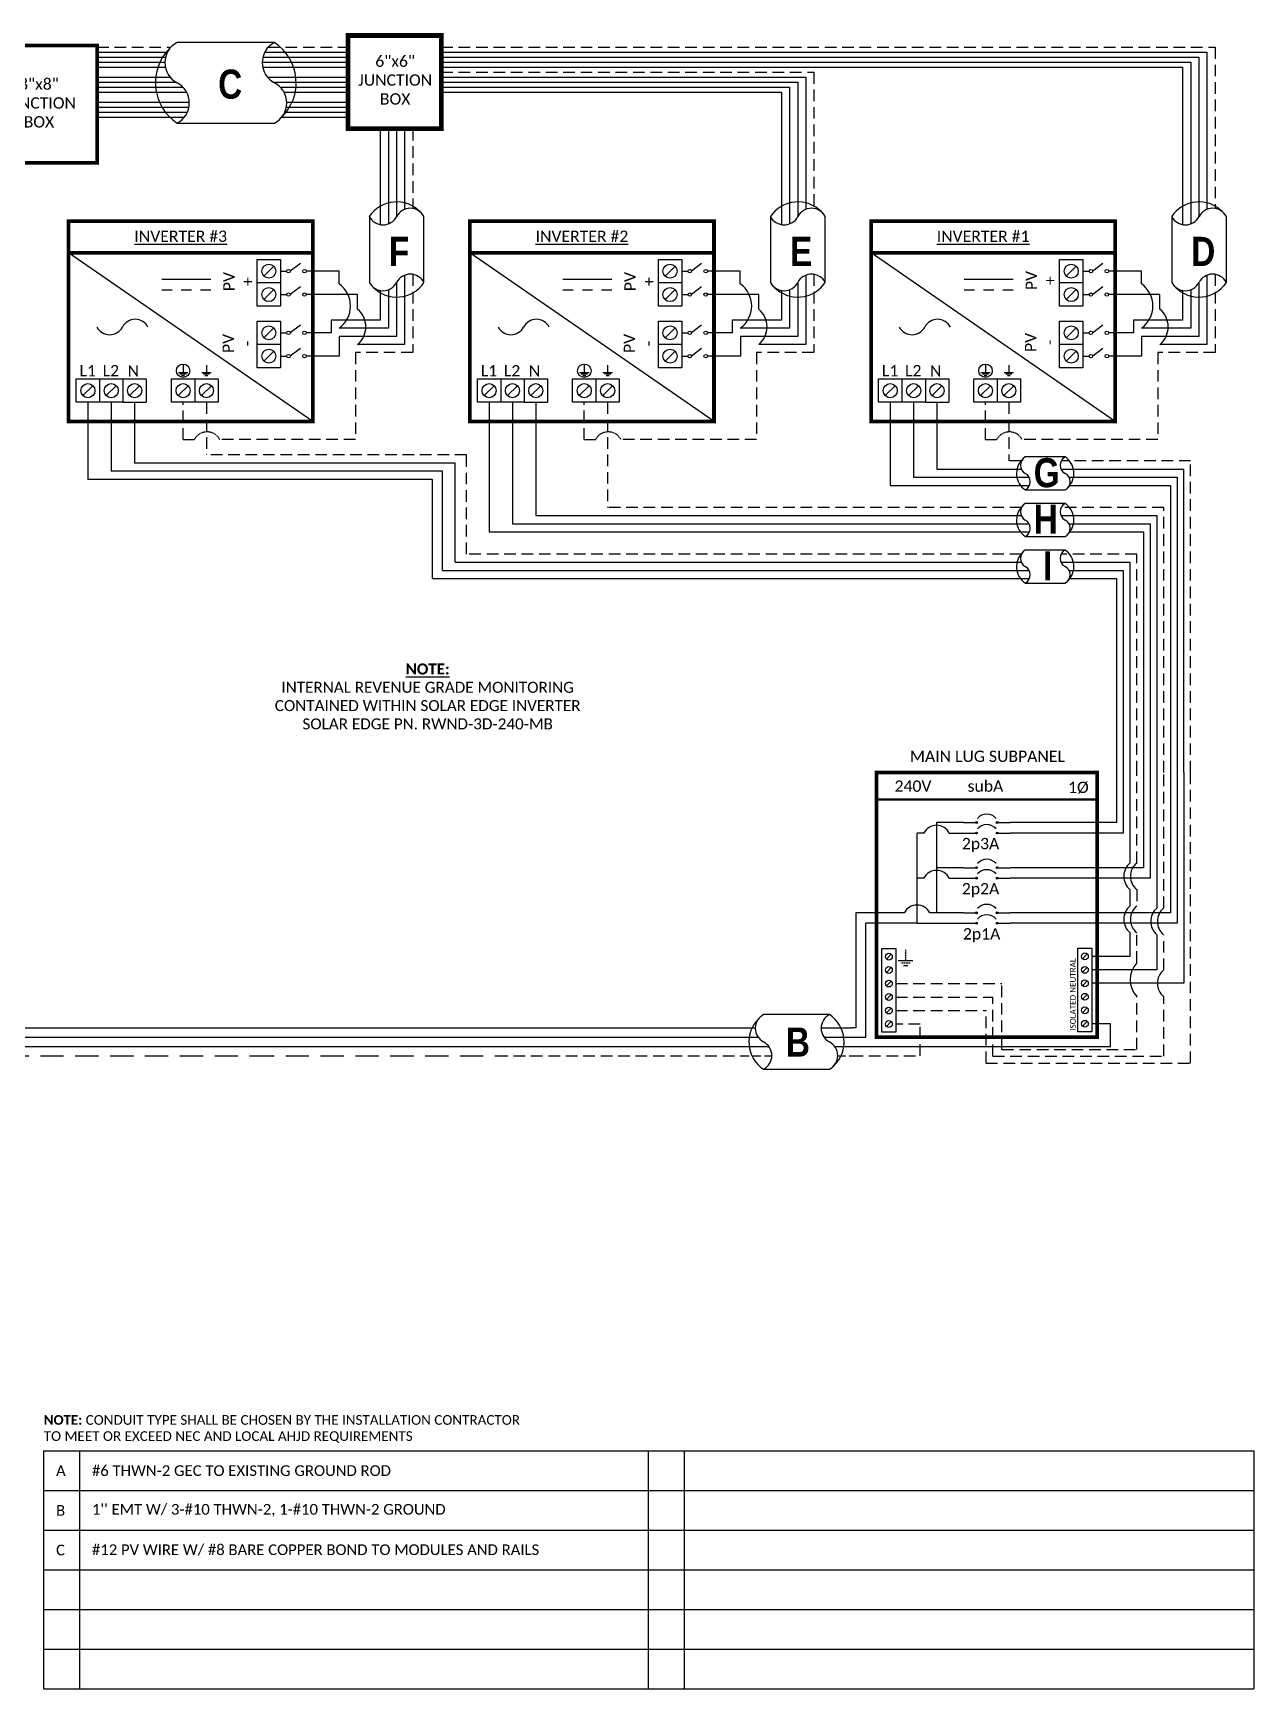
# Model space of a CAD drawing. Header units: feet. Extents: x 8170 to 8800, y 15288 to 15847.
# Drawn here: x 8406 to 8800, y 15288 to 15822 of the extents above; entities that cross this region are included whole.
import ezdxf

# ---------------------------------------------------------------- set-up
doc = ezdxf.new("R2010")
doc.units = ezdxf.units.FT
doc.header["$MEASUREMENT"] = 0
doc.linetypes.add('DASHED', pattern=[0.75, 0.5, -0.25])
doc.linetypes.add('HIDDEN', pattern=[0.375, 0.25, -0.125])
for name, color, linetype in [('ONE LINE BLOCKS', 7, 'Continuous'), ('TABLES', 7, 'Continuous'), ('TEXT', 7, 'Continuous'), ('Z - TITLEBLOCK TXT', 7, 'Continuous')]:
    doc.layers.add(name, color=color, linetype=linetype)
doc.styles.add('ONE LINE TXT', font='techb___.ttf')
doc.styles.get("Standard").update_dxf_attribs({"font": 'calibri.ttf'})

# ---------------------------------------------------------------- blocks, each defined once
blk = doc.blocks.new('3inverterSub')
at = {"layer": 'ONE LINE BLOCKS', "linetype": 'Continuous'}
h = blk.add_hatch(color=1, dxfattribs=at)
h.dxf.hatch_style = 1
edge = h.paths.add_edge_path()
edge.add_arc((40.28, 75.29), 0.291, 0, 360)
h = blk.add_hatch(color=1, dxfattribs=at)
h.dxf.hatch_style = 1
edge = h.paths.add_edge_path()
edge.add_arc((46.96, 75.29), 0.291, 0, 360)
h = blk.add_hatch(color=1, dxfattribs=at)
h.dxf.hatch_style = 1
edge = h.paths.add_edge_path()
edge.add_arc((40.28, 71.91), 0.291, 0, 360)
h = blk.add_hatch(color=1, dxfattribs=at)
h.dxf.hatch_style = 1
edge = h.paths.add_edge_path()
edge.add_arc((46.96, 71.91), 0.291, 0, 360)
h = blk.add_hatch(color=1, dxfattribs=at)
h.dxf.hatch_style = 1
edge = h.paths.add_edge_path()
edge.add_arc((40.28, 60.73), 0.291, 0, 360)
h = blk.add_hatch(color=1, dxfattribs=at)
h.dxf.hatch_style = 1
edge = h.paths.add_edge_path()
edge.add_arc((46.96, 60.73), 0.291, 0, 360)
h = blk.add_hatch(color=1, dxfattribs=at)
h.dxf.hatch_style = 1
edge = h.paths.add_edge_path()
edge.add_arc((40.28, 57.35), 0.291, 0, 360)
h = blk.add_hatch(color=1, dxfattribs=at)
h.dxf.hatch_style = 1
edge = h.paths.add_edge_path()
edge.add_arc((46.96, 57.35), 0.291, 0, 360)
h = blk.add_hatch(color=1, dxfattribs=at)
h.dxf.hatch_style = 1
edge = h.paths.add_edge_path()
edge.add_arc((40.28, 46.17), 0.291, 0, 360)
h = blk.add_hatch(color=1, dxfattribs=at)
h.dxf.hatch_style = 1
edge = h.paths.add_edge_path()
edge.add_arc((40.28, 42.79), 0.291, 0, 360)
h = blk.add_hatch(color=1, dxfattribs=at)
h.dxf.hatch_style = 1
edge = h.paths.add_edge_path()
edge.add_arc((46.96, 46.17), 0.291, 0, 360)
h = blk.add_hatch(color=1, dxfattribs=at)
h.dxf.hatch_style = 1
edge = h.paths.add_edge_path()
edge.add_arc((46.96, 42.79), 0.291, 0, 360)
at = {"color": 7, "linetype": 'Continuous'}
for p, q in [((85.47, 91.47), (85.47, 75.29)), ((94.17, 91.47), (94.17, 60.73)), ((102.87, 91.47), (102.87, 46.17)), ((36.09, 75.29), (27.43, 75.29)), ((27.43, 75.29), (27.43, 60.73)), ((85.47, 75.29), (51.15, 75.29)), ((36.09, 60.73), (27.43, 60.73)), ((27.43, 60.73), (27.43, 46.17)), ((94.17, 60.73), (51.15, 60.73)), ((17.02, 46.17), (1.34, 46.17)), ((1.34, 46.17), (1.34, 9)), ((36.09, 46.17), (25.26, 46.17)), ((102.87, 46.17), (51.15, 46.17)), ((1.34, 9), (0, 9))]:
    blk.add_line(p, q, dxfattribs=at)
at = {"color": 10, "linetype": 'Continuous'}
for p, q in [((87.65, 91.47), (87.65, 71.91)), ((96.35, 91.47), (96.35, 57.35)), ((105.05, 91.47), (105.05, 42.79)), ((21.14, 57.35), (21.14, 71.91)), ((23.31, 71.91), (21.14, 71.91)), ((31.55, 71.91), (36.09, 71.91)), ((87.65, 71.91), (51.15, 71.91)), ((21.14, 42.79), (21.14, 57.35)), ((23.31, 57.35), (21.14, 57.35)), ((31.55, 57.35), (36.09, 57.35)), ((96.35, 57.35), (51.15, 57.35)), ((21.14, 42.79), (4.63, 42.79)), ((4.63, 6), (4.63, 42.79)), ((21.14, 42.79), (36.09, 42.79)), ((105.05, 42.79), (51.15, 42.79)), ((0, 6), (4.63, 6))]:
    blk.add_line(p, q, dxfattribs=at)
at = {"color": 253, "linetype": 'Continuous'}
for p, q in [((89.82, 91.47), (89.82, 62.22)), ((98.52, 91.47), (98.52, 47.66)), ((107.23, 91.47), (107.23, 23.41)), ((89.82, 53.66), (89.82, 48.33)), ((89.82, 39.78), (89.82, 32.11)), ((98.52, 39.1), (98.52, 27.76)), ((89.82, 32.11), (77.54, 32.11)), ((98.52, 27.76), (77.54, 27.76)), ((107.23, 23.41), (77.54, 23.41)), ((83.55, 10.36), (77.54, 10.36)), ((83.55, 3), (83.55, 10.36)), ((0, 3), (83.55, 3))]:
    blk.add_line(p, q, dxfattribs=at)
at = {"color": 10, "linetype": 'Continuous'}
for centre in [(27.43, 69.75), (27.43, 55.19)]:
    blk.add_arc(centre, 4.65, 27.6639, 152.3361, dxfattribs=at)
at = {"color": 253, "linetype": 'Continuous'}
for centre in [(93.4, 57.94), (93.4, 44.05), (102.1, 43.38)]:
    blk.add_arc(centre, 5.58, 129.9215, 230.0785, dxfattribs=at)
at = {"color": 7, "linetype": 'Continuous'}
blk.add_arc((21.14, 44.01), 4.65, 27.6639, 152.3361, dxfattribs=at)
at = {"layer": 'ONE LINE BLOCKS', "lineweight": 50}
blk.add_line((8.04, 82.77), (79.2, 82.77), dxfattribs=at)
at = {"layer": 'ONE LINE BLOCKS', "lineweight": 50, "const_width": 1.19}
blk.add_lwpolyline([(8.04, 6.01), (8.04, 91.47), (79.2, 91.47), (79.2, 6.01)], close=True, dxfattribs=at)
at = {"layer": 'TEXT', "color": 92, "linetype": 'HIDDEN', "ltscale": 15}
for p, q in [((92, 62.22), (92, 91.47)), ((100.7, 47.66), (100.7, 91.47)), ((109.4, -2.31), (109.4, 91.47)), ((92, 53.66), (92, 48.33)), ((92, 30.01), (92, 39.1)), ((100.7, 27.68), (100.7, 39.1)), ((14.31, 23.34), (48.52, 23.34)), ((48.52, 2.06), (48.52, 23.34)), ((14.31, 18.99), (45.6, 18.99)), ((45.6, -0.12), (45.6, 18.99)), ((92, 2.06), (92, 19.13)), ((100.7, -0.12), (100.7, 19.13)), ((14.31, 14.64), (43.39, 14.64)), ((43.39, -2.31), (43.39, 14.64)), ((22.14, 10.28), (14.31, 10.28)), ((22.14, 0), (22.14, 10.28)), ((0, 0), (22.14, 0)), ((48.52, 2.06), (92, 2.06)), ((43.39, -2.31), (109.4, -2.31)), ((45.6, -0.12), (100.7, -0.12))]:
    blk.add_line(p, q, dxfattribs=at)
at = {"layer": 'TEXT', "color": 92, "linetype": 'HIDDEN', "flags": 128}
for points in [[(17.42, 34.26), (17.42, 30.76)], [(15.08, 30.76), (19.76, 30.76)], [(18.95, 29.89), (15.89, 29.89)], [(18.13, 29.02), (16.7, 29.02)]]:
    blk.add_lwpolyline(points, dxfattribs=at)
at = {"layer": 'TEXT', "color": 92, "linetype": 'Continuous', "ltscale": 4}
for centre, radius, start, end in [((95.47, 57.94), 5.51, 129.059, 230.941), ((95.47, 44.05), 5.51, 129.059, 230.941), ((104.17, 43.38), 5.51, 129.059, 230.941), ((97.91, 24.57), 8.03, 137.3778, 222.6222), ((104.17, 23.41), 5.51, 129.059, 230.941)]:
    blk.add_arc(centre, radius, start, end, dxfattribs=at)
at = {"layer": 'Z - TITLEBLOCK TXT', "color": 1, "linetype": 'Continuous'}
for p, q in [((9.77, 7.69), (9.77, 34.63)), ((9.77, 34.63), (14.31, 34.63)), ((14.31, 34.63), (14.31, 7.69)), ((73, 7.76), (73, 34.71)), ((73, 34.71), (77.54, 34.71)), ((77.54, 34.71), (77.54, 7.76)), ((14.31, 7.69), (9.77, 7.69)), ((77.54, 7.76), (73, 7.76))]:
    blk.add_line(p, q, dxfattribs=at)
at = {"layer": 'Z - TITLEBLOCK TXT', "color": 4, "linetype": 'Continuous'}
for p, q in [((12.83, 32.82), (11.25, 31.25)), ((76.06, 32.9), (74.49, 31.32)), ((12.83, 28.47), (11.25, 26.9)), ((76.06, 28.54), (74.49, 26.97)), ((12.83, 24.12), (11.25, 22.55)), ((76.06, 24.19), (74.49, 22.62)), ((12.83, 19.77), (11.25, 18.2)), ((76.06, 19.84), (74.49, 18.27)), ((12.83, 15.42), (11.25, 13.85)), ((12.83, 11.07), (11.25, 9.5)), ((76.06, 15.49), (74.49, 13.92)), ((76.06, 11.14), (74.49, 9.57))]:
    blk.add_line(p, q, dxfattribs=at)
at = {"layer": 'Z - TITLEBLOCK TXT', "color": 1, "linetype": 'Continuous', "flags": 128}
for points in [[(36.09, 75.29), (40.28, 75.29)], [(36.09, 75.29), (40.28, 75.29)], [(46.96, 75.29), (51.15, 75.29)], [(36.09, 71.91), (40.28, 71.91)], [(36.09, 71.91), (40.28, 71.91)], [(46.96, 71.91), (51.15, 71.91)], [(36.09, 60.73), (40.28, 60.73)], [(36.09, 60.73), (40.28, 60.73)], [(46.96, 60.73), (51.15, 60.73)], [(36.09, 57.35), (40.28, 57.35)], [(36.09, 57.35), (40.28, 57.35)], [(46.96, 57.35), (51.15, 57.35)], [(36.09, 46.17), (40.28, 46.17)], [(36.09, 46.17), (40.28, 46.17)], [(36.09, 42.79), (40.28, 42.79)], [(36.09, 42.79), (40.28, 42.79)], [(46.96, 46.17), (51.15, 46.17)], [(46.96, 42.79), (51.15, 42.79)]]:
    blk.add_lwpolyline(points, dxfattribs=at)
at = {"layer": 'Z - TITLEBLOCK TXT', "color": 1, "linetype": 'Continuous'}
for centre in [(40.28, 75.29), (46.96, 75.29), (40.28, 71.91), (46.96, 71.91), (40.28, 60.73), (46.96, 60.73), (40.28, 57.35), (46.96, 57.35), (40.28, 46.17), (40.28, 42.79), (46.96, 46.17), (46.96, 42.79)]:
    blk.add_circle(centre, 0.291, dxfattribs=at)
at = {"layer": 'Z - TITLEBLOCK TXT', "color": 4, "linetype": 'Continuous'}
for centre in [(12.04, 32.04), (75.27, 32.11), (12.04, 27.69), (75.27, 27.76), (12.04, 23.34), (75.27, 23.41), (12.04, 18.99), (75.27, 19.06), (12.04, 14.64), (12.04, 10.28), (75.27, 14.71), (75.27, 10.36)]:
    blk.add_circle(centre, 1.11, dxfattribs=at)
at = {"layer": 'Z - TITLEBLOCK TXT', "color": 1, "linetype": 'Continuous'}
for centre in [(43.62, 74.09), (43.62, 70.71), (43.62, 59.53), (43.62, 56.15), (43.62, 44.97), (43.62, 41.59)]:
    blk.add_arc(centre, 3.93, 40.3392, 139.6608, dxfattribs=at)
at = {"layer": 'TABLES', "color": 1, "linetype": 'Continuous'}
for s, p in [('2p3A', (35.59, 66.67)), ('2p2A', (35.59, 52.11)), ('2p1A', (35.93, 37.55))]:
    blk.add_text(s, height=3.658, dxfattribs=at).set_placement(p)
at = {"layer": 'TABLES', "color": 4, "linetype": 'Continuous'}
blk.add_text('ISOLATED NEUTRAL', height=1.8743, rotation=90, dxfattribs=at).set_placement((72.35, 8.12))
at = {"layer": 'TEXT', "color": 1, "attachment_point": 5}
for s, width, gutter_width, insert, char_height in [('MAIN LUG SUBPANEL ', 62.3984, 7.17, (43.82, 96.65), 3.6576), ('240V', 0.1481, 0.75, (19.83, 87.03), 3.658), ('subA', 0.1481, 0.75, (43.21, 87.03), 3.658), ('1Ø', 0.1481, 0.75, (73.19, 86.51), 3.658)]:
    blk.add_mtext_dynamic_manual_height_columns(s, width=width, gutter_width=gutter_width, heights=[0], dxfattribs=dict(at, insert=insert, char_height=char_height))
blk = doc.blocks.new('*U17')
at = {"color": 7, "linetype": 'Continuous'}
for p, q in [((-7.14, 13.31), (-28.39, 13.31)), ((-28.39, -4.31), (-7.14, -4.31))]:
    blk.add_line(p, q, dxfattribs=at)
at = {"color": 7}
for p, q in [((-35.53, 9), (-31.05, 9)), ((-9.81, 9), (0, 9))]:
    blk.add_line(p, q, dxfattribs=at)
at = {"color": 10}
for p, q in [((-35.53, 6), (-30.11, 6)), ((-8.87, 6), (0, 6))]:
    blk.add_line(p, q, dxfattribs=at)
at = {"color": 253}
for p, q in [((-35.53, 3), (-26.66, 3)), ((-5.41, 3), (0, 3))]:
    blk.add_line(p, q, dxfattribs=at)
at = {"color": 92, "linetype": 'HIDDEN', "ltscale": 10}
for p, q in [((-4.48, 0), (0, 0)), ((-35.53, 0), (-25.72, 0))]:
    blk.add_line(p, q, dxfattribs=at)
at = {"color": 7, "linetype": 'Continuous'}
for centre, start, end in [((-22.54, 4.5), 133.9732, 236.4265), ((-12.99, 4.5), 313.9732, 56.4265)]:
    blk.add_arc(centre, 10.58, start, end, dxfattribs=at)
at = {"linetype": 'Continuous'}
for centre, start, end in [((-26.08, 8.91), 117.6639, 242.3361), ((-4.83, 8.91), 117.6639, 242.3361), ((-30.7, 0.09), 297.6639, 62.3361), ((-9.45, 0.09), 297.6639, 62.3361)]:
    blk.add_arc(centre, 4.98, start, end, dxfattribs=at)
blk = doc.blocks.new('*U24')
at = {"color": 7}
blk.add_line((-79.14, 9), (0, 9), dxfattribs=at)
at = {"color": 10}
blk.add_line((-79.14, 6), (0, 6), dxfattribs=at)
at = {"color": 253}
blk.add_line((-79.14, 3), (0, 3), dxfattribs=at)
at = {"color": 92, "linetype": 'HIDDEN', "ltscale": 15}
blk.add_line((-79.14, 0), (0, 0), dxfattribs=at)
blk = doc.blocks.new('*U26')
at = {"color": 7}
blk.add_line((-79.14, 9), (0, 9), dxfattribs=at)
at = {"color": 10}
blk.add_line((-79.14, 6), (0, 6), dxfattribs=at)
at = {"color": 253}
blk.add_line((-79.14, 3), (0, 3), dxfattribs=at)
at = {"color": 92, "linetype": 'DASHED', "ltscale": 15}
blk.add_line((-79.14, 0), (0, 0), dxfattribs=at)
blk = doc.blocks.new('*U30')
at = {"color": 7}
blk.add_line((-79.14, 9), (0, 9), dxfattribs=at)
at = {"color": 10}
blk.add_line((-79.14, 6), (0, 6), dxfattribs=at)
at = {"color": 253}
blk.add_line((-79.14, 3), (0, 3), dxfattribs=at)
at = {"color": 92, "linetype": 'DASHED', "ltscale": 15}
blk.add_line((-79.14, 0), (0, 0), dxfattribs=at)
at = {"color": 1, "insert": (-22.08, 115.96), "char_height": 3.5433, "attachment_point": 5}
blk.add_mtext_dynamic_manual_height_columns('{\\fCalibri|b1|i0|c0|p34;\\LNOTE:\\P}INTERNAL REVENUE GRADE MONITORING\\PCONTAINED WITHIN SOLAR EDGE INVERTER\\PSOLAR EDGE PN. RWND-3D-240-MB', width=99.534, gutter_width=7.17, heights=[0], dxfattribs=at)
blk = doc.blocks.new('*T18')
at = {"linetype": 'ByBlock', "lineweight": -2, "transparency": 16777216}
for p, q in [((0, 0), (390.51, 0)), ((0, 0), (0, -76.8)), ((11.58, 0), (11.58, -76.8)), ((195.1, 0), (195.1, -76.8)), ((206.68, 0), (206.68, -76.8)), ((390.51, 0), (390.51, -76.8)), ((0, -12.8), (390.51, -12.8)), ((0, -25.61), (390.51, -25.61)), ((0, -38.41), (390.51, -38.41)), ((0, -51.22), (390.51, -51.22)), ((0, -64.02), (390.51, -64.02)), ((0, -76.8), (390.51, -76.8))]:
    blk.add_line(p, q, dxfattribs=at)
at = {"color": 0, "linetype": 'Continuous', "transparency": 16777216, "char_height": 3.4544, "attachment_point": 4}
for s, insert, width in [('{\\fCalibri|b0|i0|c0;A', (4.06, -6.4), 3.4544), ('{\\fCalibri|b0|i0|c0;#6 THWN-2 GEC TO EXISTING GROUND ROD', (15.65, -6.4), 175.3856), ('{\\fCalibri|b0|i0|c0;', (199.16, -6.4), 3.4544), ('{\\fCalibri|b0|i0|c0;', (210.74, -6.4), 175.7027), ('{\\fCalibri|b0|i0|c0;B', (4.06, -19.21), 3.4544), ("{\\fCalibri|b0|i0|c0;1'' EMT W/ 3-#10 THWN-2, 1-#10 THWN-2 GROUND", (15.65, -19.21), 175.3856), ('{\\fCalibri|b0|i0|c0;', (199.16, -19.21), 3.4544), ('{\\fCalibri|b0|i0|c0;', (210.74, -19.21), 175.7027), ('{\\fCalibri|b0|i0|c0;C', (4.06, -32.01), 3.4544), ('{\\fCalibri|b0|i0|c0;#12 PV WIRE W/ #8 BARE COPPER BOND TO MODULES AND RAILS', (15.65, -32.01), 175.3856), ('{\\fCalibri|b0|i0|c0;', (199.16, -32.01), 3.4544), ('{\\fCalibri|b0|i0|c0;', (210.74, -32.01), 175.7027), ('{\\fCalibri|b0|i0|c0;', (4.06, -44.82), 3.4544), ('{\\fCalibri|b0|i0|c0;', (15.65, -44.82), 175.3856), ('{\\fCalibri|b0|i0|c0;', (199.16, -44.82), 3.4544), ('{\\fCalibri|b0|i0|c0;', (210.74, -44.82), 175.7027), ('{\\fCalibri|b0|i0|c0;', (4.06, -57.62), 3.4544), ('{\\fCalibri|b0|i0|c0;', (15.65, -57.62), 175.3856), ('{\\fCalibri|b0|i0|c0;', (199.16, -57.62), 3.4544), ('{\\fCalibri|b0|i0|c0;', (210.74, -57.62), 175.7027), ('{\\fCalibri|b0|i0|c0;', (4.06, -70.41), 3.4544), ('{\\fCalibri|b0|i0|c0;', (15.65, -70.41), 175.3856), ('{\\fCalibri|b0|i0|c0;', (199.16, -70.41), 3.4544), ('{\\fCalibri|b0|i0|c0;', (210.74, -70.41), 175.7027)]:
    blk.add_mtext(s, dxfattribs=dict(at, insert=insert, width=width))
blk = doc.blocks.new('8x8box')
at = {"lineweight": 50, "const_width": 1.19}
blk.add_lwpolyline([(37.78, 0), (0, 0), (0, 37.78), (37.78, 37.78)], close=True, dxfattribs=at)
at = {"color": 1, "insert": (19.03, 19.26), "char_height": 3.6576, "attachment_point": 5}
blk.add_mtext_dynamic_manual_height_columns('8"x8"  JUNCTION BOX ', width=0.4767, gutter_width=7.17, heights=[0], dxfattribs=at)
blk = doc.blocks.new('6x6box')
at = {"lineweight": 50, "const_width": 1.53}
blk.add_lwpolyline([(30.1, 0), (0, 0), (0, 30.1), (30.1, 30.1)], close=True, dxfattribs=at)
at = {"color": 1, "insert": (15.24, 15.71), "char_height": 3.6576, "width": 0.4767, "attachment_point": 5}
blk.add_mtext('6"x6"  JUNCTION BOX  ', dxfattribs=at)

msp = doc.modelspace()

# ---------------------------------------------------------------- linework, layer by layer
at = {"color": 92, "linetype": 'HIDDEN', "ltscale": 15}
for p, q in [((8426.56, 15817.87), (8450.34, 15817.87)), ((8481.76, 15817.87), (8507.49, 15817.87)), ((8537.59, 15817.87), (8787.27, 15817.87)), ((8787.27, 15817.87), (8787.27, 15765.83)), ((8537.59, 15809.83), (8657.83, 15809.83)), ((8657.83, 15809.83), (8657.83, 15765.83)), ((8528.4, 15791.56), (8528.4, 15765.83)), ((8528.4, 15744.59), (8528.4, 15719.34)), ((8657.83, 15744.59), (8657.83, 15719.34)), ((8787.27, 15744.59), (8787.27, 15719.34)), ((8528.4, 15719.34), (8509.9, 15719.34)), ((8509.9, 15719.34), (8509.9, 15691.26)), ((8657.83, 15719.34), (8639.33, 15719.34)), ((8639.33, 15719.34), (8639.33, 15691.26)), ((8787.27, 15719.34), (8768.76, 15719.34)), ((8768.76, 15719.34), (8768.76, 15691.26)), ((8454.32, 15691.26), (8454.32, 15703.3)), ((8461.85, 15703.3), (8461.85, 15686.33)), ((8583.75, 15691.26), (8583.75, 15703.3)), ((8591.28, 15703.3), (8591.28, 15669.37)), ((8713.18, 15691.26), (8713.18, 15703.3)), ((8720.72, 15703.3), (8720.72, 15684.39)), ((8454.32, 15691.26), (8457.92, 15691.26)), ((8509.9, 15691.26), (8466.16, 15691.26)), ((8583.75, 15691.26), (8587.35, 15691.26)), ((8639.33, 15691.26), (8595.59, 15691.26)), ((8713.18, 15691.26), (8716.78, 15691.26)), ((8768.76, 15691.26), (8725.02, 15691.26)), ((8545.73, 15686.33), (8461.85, 15686.33)), ((8545.73, 15654.34), (8545.73, 15686.33)), ((8724.77, 15684.39), (8720.72, 15684.39)), ((8779.37, 15684.39), (8737.58, 15684.39)), ((8779.37, 15583.88), (8779.37, 15684.39)), ((8724.77, 15669.37), (8591.28, 15669.37)), ((8770.67, 15669.37), (8737.58, 15669.37)), ((8770.67, 15583.88), (8770.67, 15669.37)), ((8724.77, 15654.34), (8545.73, 15654.34)), ((8761.97, 15654.34), (8737.58, 15654.34)), ((8761.97, 15583.88), (8761.97, 15654.34))]:
    msp.add_line(p, q, dxfattribs=at)
at = {"color": 10, "linetype": 'Continuous'}
for p, q in [((8426.56, 15816.26), (8449.23, 15816.26)), ((8480.65, 15816.26), (8507.49, 15816.26)), ((8537.59, 15816.26), (8784.64, 15816.26)), ((8784.64, 15816.26), (8784.64, 15765.54)), ((8426.56, 15813.05), (8448.43, 15813.05)), ((8479.85, 15813.05), (8507.49, 15813.05)), ((8537.59, 15813.05), (8779.4, 15813.04)), ((8779.4, 15813.04), (8779.4, 15760.88)), ((8426.56, 15808.22), (8450.13, 15808.22)), ((8426.56, 15805.01), (8454.24, 15805.01)), ((8481.54, 15808.22), (8507.49, 15808.22)), ((8485.66, 15805.01), (8507.49, 15805.01)), ((8537.59, 15808.23), (8655.21, 15808.22)), ((8537.59, 15805.01), (8649.97, 15805.01)), ((8649.97, 15805.01), (8649.97, 15760.88)), ((8655.21, 15808.22), (8655.21, 15765.54)), ((8426.56, 15800.18), (8456.31, 15800.18)), ((8487.72, 15800.18), (8507.49, 15800.18)), ((8426.56, 15796.96), (8455.71, 15796.96)), ((8487.12, 15796.96), (8507.49, 15796.96)), ((8520.54, 15791.56), (8520.54, 15760.88)), ((8525.78, 15791.56), (8525.78, 15765.54)), ((8504.65, 15745.62), (8494.02, 15745.62)), ((8504.65, 15741.51), (8504.65, 15745.62)), ((8634.08, 15745.62), (8623.45, 15745.62)), ((8634.08, 15741.51), (8634.08, 15745.62)), ((8763.52, 15745.62), (8752.89, 15745.62)), ((8763.52, 15741.51), (8763.52, 15745.62)), ((8525.78, 15744.3), (8525.78, 15721.96)), ((8655.21, 15744.3), (8655.21, 15721.96)), ((8784.64, 15744.3), (8784.64, 15721.96)), ((8510.61, 15738.08), (8494.02, 15738.08)), ((8510.61, 15733.36), (8510.61, 15738.08)), ((8520.54, 15739.63), (8520.54, 15727.21)), ((8640.04, 15738.08), (8623.45, 15738.08)), ((8640.04, 15733.36), (8640.04, 15738.08)), ((8649.97, 15739.63), (8649.97, 15727.21)), ((8769.47, 15738.08), (8752.89, 15738.08)), ((8769.47, 15733.36), (8769.47, 15738.08)), ((8779.4, 15739.63), (8779.4, 15727.21)), ((8520.54, 15727.21), (8504.65, 15727.21)), ((8649.97, 15727.21), (8634.08, 15727.21)), ((8779.4, 15727.21), (8763.52, 15727.21)), ((8525.78, 15721.96), (8510.61, 15721.96)), ((8655.21, 15721.96), (8640.04, 15721.96)), ((8784.64, 15721.96), (8769.47, 15721.96)), ((8431.15, 15703.3), (8431.15, 15681.07)), ((8560.58, 15703.3), (8560.58, 15664.11)), ((8690.01, 15703.3), (8690.01, 15679.13)), ((8538.03, 15681.07), (8431.15, 15681.07)), ((8538.03, 15649.08), (8538.03, 15681.07)), ((8690.01, 15679.13), (8727.27, 15679.13)), ((8740.09, 15679.13), (8775.02, 15679.13)), ((8775.02, 15679.13), (8775.02, 15583.88)), ((8560.58, 15664.11), (8727.27, 15664.11)), ((8740.09, 15664.11), (8766.32, 15664.11)), ((8766.32, 15664.11), (8766.32, 15583.88)), ((8538.03, 15649.08), (8727.27, 15649.08)), ((8740.09, 15649.08), (8757.62, 15649.08)), ((8757.62, 15649.08), (8757.62, 15583.88))]:
    msp.add_line(p, q, dxfattribs=at)
at = {"color": 7, "linetype": 'Continuous'}
for p, q in [((8426.56, 15814.65), (8448.64, 15814.65)), ((8483.79, 15819.44), (8452.37, 15819.44)), ((8480.05, 15814.65), (8507.49, 15814.65)), ((8537.59, 15814.65), (8782.02, 15814.65)), ((8782.02, 15814.65), (8782.02, 15763.13)), ((8426.56, 15811.44), (8448.58, 15811.44)), ((8480, 15811.44), (8507.49, 15811.44)), ((8537.59, 15811.44), (8776.78, 15811.44)), ((8776.78, 15811.44), (8776.78, 15760.65)), ((8426.56, 15806.62), (8452, 15806.62)), ((8483.41, 15806.62), (8507.49, 15806.61)), ((8537.59, 15806.62), (8652.59, 15806.61)), ((8652.59, 15806.61), (8652.59, 15763.13)), ((8426.56, 15803.4), (8455.43, 15803.4)), ((8426.56, 15798.57), (8456.2, 15798.57)), ((8486.84, 15803.4), (8507.49, 15803.4)), ((8487.61, 15798.57), (8507.49, 15798.57)), ((8537.59, 15803.4), (8647.35, 15803.4)), ((8647.35, 15803.4), (8647.35, 15760.65)), ((8426.56, 15795.35), (8454.75, 15795.35)), ((8452.37, 15793.37), (8483.79, 15793.37)), ((8486.17, 15795.35), (8507.49, 15795.35)), ((8517.92, 15791.56), (8517.92, 15760.65)), ((8523.16, 15791.56), (8523.16, 15763.13)), ((8514.4, 15763.23), (8514.4, 15741.99)), ((8532.03, 15741.99), (8532.03, 15763.23)), ((8643.83, 15763.23), (8643.83, 15741.99)), ((8661.46, 15741.99), (8661.46, 15763.23)), ((8773.26, 15763.23), (8773.26, 15741.99)), ((8790.89, 15741.99), (8790.89, 15763.23)), ((8496.17, 15697.13), (8417.39, 15751.5)), ((8625.6, 15697.13), (8546.83, 15751.5)), ((8755.03, 15697.13), (8676.26, 15751.5)), ((8463.22, 15742.89), (8447.45, 15742.89)), ((8523.16, 15741.89), (8523.16, 15724.59)), ((8592.65, 15742.89), (8576.88, 15742.89)), ((8652.59, 15741.89), (8652.59, 15724.59)), ((8722.08, 15742.89), (8706.31, 15742.89)), ((8782.02, 15741.89), (8782.02, 15724.59)), ((8450.75, 15739.48), (8447.45, 15739.48)), ((8456.98, 15739.48), (8453.69, 15739.48)), ((8463.22, 15739.48), (8459.92, 15739.48)), ((8517.92, 15739.4), (8517.92, 15729.83)), ((8580.18, 15739.48), (8576.88, 15739.48)), ((8586.41, 15739.48), (8583.12, 15739.48)), ((8592.65, 15739.48), (8589.35, 15739.48)), ((8647.35, 15739.4), (8647.35, 15729.83)), ((8709.61, 15739.48), (8706.31, 15739.48)), ((8715.84, 15739.48), (8712.55, 15739.48)), ((8722.08, 15739.48), (8718.78, 15739.48)), ((8776.78, 15739.4), (8776.78, 15729.83)), ((8517.92, 15729.83), (8502.08, 15729.83)), ((8502.08, 15729.83), (8502.08, 15725.72)), ((8647.35, 15729.83), (8631.51, 15729.83)), ((8631.51, 15729.83), (8631.51, 15725.72)), ((8776.78, 15729.83), (8760.94, 15729.83)), ((8760.94, 15729.83), (8760.94, 15725.72)), ((8502.08, 15725.72), (8494.02, 15725.72)), ((8523.16, 15724.59), (8504.7, 15724.59)), ((8504.7, 15724.59), (8504.7, 15718.19)), ((8631.51, 15725.72), (8623.45, 15725.72)), ((8652.59, 15724.59), (8634.13, 15724.59)), ((8634.13, 15724.59), (8634.13, 15718.19)), ((8760.94, 15725.72), (8752.89, 15725.72)), ((8782.02, 15724.59), (8763.56, 15724.59)), ((8763.56, 15724.59), (8763.56, 15718.19)), ((8504.7, 15718.19), (8494.02, 15718.19)), ((8634.13, 15718.19), (8623.45, 15718.19)), ((8763.56, 15718.19), (8752.89, 15718.19)), ((8423.61, 15703.3), (8423.61, 15678.44)), ((8553.04, 15703.3), (8553.04, 15661.48)), ((8682.47, 15703.3), (8682.47, 15676.5)), ((8738.85, 15685.66), (8726.04, 15685.66)), ((8534.81, 15678.44), (8423.61, 15678.44)), ((8534.81, 15646.45), (8534.81, 15678.44)), ((8682.47, 15676.5), (8727.4, 15676.5)), ((8740.22, 15676.5), (8772.85, 15676.5)), ((8772.85, 15676.5), (8772.85, 15583.88)), ((8726.04, 15675.03), (8738.85, 15675.03)), ((8738.85, 15670.63), (8726.04, 15670.63)), ((8553.04, 15661.48), (8727.4, 15661.48)), ((8726.04, 15660), (8738.85, 15660)), ((8740.22, 15661.48), (8764.15, 15661.48)), ((8764.15, 15661.48), (8764.15, 15583.88)), ((8738.85, 15655.61), (8726.04, 15655.61)), ((8534.81, 15646.45), (8727.4, 15646.45)), ((8726.04, 15644.98), (8738.85, 15644.98)), ((8740.22, 15646.45), (8755.45, 15646.45)), ((8755.45, 15646.45), (8755.45, 15583.88))]:
    msp.add_line(p, q, dxfattribs=at)
at = {"color": 1, "linetype": 'Continuous'}
for p, q in [((8478.21, 15734.32), (8478.21, 15749.39)), ((8478.21, 15749.39), (8485.74, 15749.39)), ((8478.21, 15734.32), (8478.21, 15749.39)), ((8485.74, 15749.39), (8485.74, 15734.32)), ((8485.74, 15749.39), (8485.74, 15741.85)), ((8485.74, 15745.62), (8487.78, 15745.62)), ((8492.17, 15748.08), (8488.91, 15745.64)), ((8607.64, 15734.32), (8607.64, 15749.39)), ((8607.64, 15749.39), (8615.18, 15749.39)), ((8607.64, 15734.32), (8607.64, 15749.39)), ((8615.18, 15749.39), (8615.18, 15734.32)), ((8615.18, 15749.39), (8615.18, 15741.85)), ((8615.18, 15745.62), (8617.21, 15745.62)), ((8621.6, 15748.08), (8618.34, 15745.64)), ((8737.07, 15734.32), (8737.07, 15749.39)), ((8737.07, 15749.39), (8744.61, 15749.39)), ((8737.07, 15734.32), (8737.07, 15749.39)), ((8744.61, 15749.39), (8744.61, 15734.32)), ((8744.61, 15749.39), (8744.61, 15741.85)), ((8744.61, 15745.62), (8746.65, 15745.62)), ((8751.04, 15748.08), (8747.77, 15745.64)), ((8485.74, 15741.85), (8478.21, 15741.85)), ((8492.17, 15740.55), (8488.91, 15738.1)), ((8615.18, 15741.85), (8607.64, 15741.85)), ((8621.6, 15740.55), (8618.34, 15738.1)), ((8744.61, 15741.85), (8737.07, 15741.85)), ((8751.04, 15740.55), (8747.77, 15738.1)), ((8485.74, 15738.08), (8487.78, 15738.08)), ((8615.18, 15738.08), (8617.21, 15738.08)), ((8744.61, 15738.08), (8746.65, 15738.08)), ((8485.74, 15734.32), (8478.21, 15734.32)), ((8478.21, 15714.42), (8478.21, 15729.49)), ((8478.21, 15729.49), (8485.74, 15729.49)), ((8485.74, 15729.49), (8485.74, 15721.96)), ((8615.18, 15734.32), (8607.64, 15734.32)), ((8607.64, 15714.42), (8607.64, 15729.49)), ((8607.64, 15729.49), (8615.18, 15729.49)), ((8615.18, 15729.49), (8615.18, 15721.96)), ((8744.61, 15734.32), (8737.07, 15734.32)), ((8737.07, 15714.42), (8737.07, 15729.49)), ((8737.07, 15729.49), (8744.61, 15729.49)), ((8744.61, 15729.49), (8744.61, 15721.96)), ((8485.74, 15725.72), (8487.78, 15725.72)), ((8492.17, 15728.18), (8488.91, 15725.74)), ((8615.18, 15725.72), (8617.21, 15725.72)), ((8621.6, 15728.18), (8618.34, 15725.74)), ((8744.61, 15725.72), (8746.65, 15725.72)), ((8751.04, 15728.18), (8747.77, 15725.74)), ((8485.74, 15721.96), (8478.21, 15721.96)), ((8485.74, 15721.96), (8485.74, 15714.42)), ((8492.17, 15720.65), (8488.91, 15718.21)), ((8615.18, 15721.96), (8607.64, 15721.96)), ((8615.18, 15721.96), (8615.18, 15714.42)), ((8621.6, 15720.65), (8618.34, 15718.21)), ((8744.61, 15721.96), (8737.07, 15721.96)), ((8744.61, 15721.96), (8744.61, 15714.42)), ((8751.04, 15720.65), (8747.77, 15718.21)), ((8485.74, 15714.42), (8478.21, 15714.42)), ((8485.74, 15718.19), (8487.78, 15718.19)), ((8615.18, 15714.42), (8607.64, 15714.42)), ((8615.18, 15718.19), (8617.21, 15718.19)), ((8744.61, 15714.42), (8737.07, 15714.42)), ((8744.61, 15718.19), (8746.65, 15718.19)), ((8419.84, 15710.83), (8434.91, 15710.83)), ((8419.84, 15703.3), (8419.84, 15710.83)), ((8419.84, 15710.83), (8427.38, 15710.83)), ((8427.38, 15710.83), (8427.38, 15703.3)), ((8434.91, 15710.83), (8434.91, 15703.3)), ((8434.91, 15710.83), (8442.45, 15710.83)), ((8442.45, 15710.83), (8442.45, 15703.3)), ((8450.55, 15710.83), (8465.62, 15710.83)), ((8450.55, 15703.3), (8450.55, 15710.83)), ((8450.55, 15710.83), (8458.08, 15710.83)), ((8458.08, 15710.83), (8458.08, 15703.3)), ((8465.62, 15710.83), (8465.62, 15703.3)), ((8549.28, 15710.83), (8564.34, 15710.83)), ((8549.28, 15703.3), (8549.28, 15710.83)), ((8549.28, 15710.83), (8556.81, 15710.83)), ((8556.81, 15710.83), (8556.81, 15703.3)), ((8564.34, 15710.83), (8564.34, 15703.3)), ((8564.34, 15710.83), (8571.88, 15710.83)), ((8571.88, 15710.83), (8571.88, 15703.3)), ((8579.98, 15710.83), (8595.05, 15710.83)), ((8579.98, 15703.3), (8579.98, 15710.83)), ((8579.98, 15710.83), (8587.52, 15710.83)), ((8587.52, 15710.83), (8587.52, 15703.3)), ((8595.05, 15710.83), (8595.05, 15703.3)), ((8678.71, 15710.83), (8693.78, 15710.83)), ((8678.71, 15703.3), (8678.71, 15710.83)), ((8678.71, 15710.83), (8686.24, 15710.83)), ((8686.24, 15710.83), (8686.24, 15703.3)), ((8693.78, 15710.83), (8693.78, 15703.3)), ((8693.78, 15710.83), (8701.31, 15710.83)), ((8701.31, 15710.83), (8701.31, 15703.3)), ((8709.41, 15710.83), (8724.48, 15710.83)), ((8709.41, 15703.3), (8709.41, 15710.83)), ((8709.41, 15710.83), (8716.95, 15710.83)), ((8716.95, 15710.83), (8716.95, 15703.3)), ((8724.48, 15710.83), (8724.48, 15703.3)), ((8434.91, 15703.3), (8419.84, 15703.3)), ((8434.91, 15703.3), (8442.45, 15703.3)), ((8465.62, 15703.3), (8450.55, 15703.3)), ((8564.34, 15703.3), (8549.28, 15703.3)), ((8564.34, 15703.3), (8571.88, 15703.3)), ((8595.05, 15703.3), (8579.98, 15703.3)), ((8693.78, 15703.3), (8678.71, 15703.3)), ((8693.78, 15703.3), (8701.31, 15703.3)), ((8724.48, 15703.3), (8709.41, 15703.3))]:
    msp.add_line(p, q, dxfattribs=at)
at = {"color": 4, "linetype": 'Continuous'}
for p, q in [((8483.58, 15747.23), (8480.37, 15744.01)), ((8613.02, 15747.23), (8609.8, 15744.01)), ((8742.45, 15747.23), (8739.23, 15744.01)), ((8483.58, 15739.69), (8480.37, 15736.48)), ((8613.02, 15739.69), (8609.8, 15736.48)), ((8742.45, 15739.69), (8739.23, 15736.48)), ((8483.58, 15727.33), (8480.37, 15724.12)), ((8613.02, 15727.33), (8609.8, 15724.12)), ((8742.45, 15727.33), (8739.23, 15724.12)), ((8483.58, 15719.8), (8480.37, 15716.58)), ((8613.02, 15719.8), (8609.8, 15716.58)), ((8742.45, 15719.8), (8739.23, 15716.58)), ((8425.22, 15708.67), (8422, 15705.46)), ((8432.75, 15708.67), (8429.54, 15705.46)), ((8440.29, 15708.67), (8437.07, 15705.46)), ((8455.92, 15708.67), (8452.71, 15705.46)), ((8463.46, 15708.67), (8460.25, 15705.46)), ((8554.65, 15708.67), (8551.44, 15705.46)), ((8562.18, 15708.67), (8558.97, 15705.46)), ((8569.72, 15708.67), (8566.5, 15705.46)), ((8585.36, 15708.67), (8582.14, 15705.46)), ((8592.89, 15708.67), (8589.68, 15705.46)), ((8684.08, 15708.67), (8680.87, 15705.46)), ((8691.62, 15708.67), (8688.4, 15705.46)), ((8699.15, 15708.67), (8695.94, 15705.46)), ((8714.79, 15708.67), (8711.57, 15705.46)), ((8722.32, 15708.67), (8719.11, 15705.46))]:
    msp.add_line(p, q, dxfattribs=at)
at = {"color": 253, "linetype": 'Continuous'}
for p, q in [((8438.68, 15703.3), (8438.68, 15683.7)), ((8568.11, 15703.3), (8568.11, 15666.74)), ((8697.54, 15703.3), (8697.54, 15681.76)), ((8542.09, 15683.7), (8438.68, 15683.7)), ((8542.09, 15651.71), (8542.09, 15683.7)), ((8697.54, 15681.76), (8724.7, 15681.76)), ((8737.51, 15681.76), (8777.2, 15681.76)), ((8777.2, 15583.88), (8777.2, 15681.76)), ((8568.11, 15666.74), (8724.7, 15666.74)), ((8737.51, 15666.74), (8768.5, 15666.74)), ((8768.5, 15666.74), (8768.5, 15583.88)), ((8542.09, 15651.71), (8724.7, 15651.71)), ((8737.51, 15651.71), (8759.8, 15651.71)), ((8759.8, 15651.71), (8759.8, 15583.88))]:
    msp.add_line(p, q, dxfattribs=at)
at = {"lineweight": 50, "const_width": 1.19}
for points in [[(8417.39, 15697.13), (8417.39, 15761.78), (8496.17, 15761.78), (8496.17, 15697.13)], [(8417.39, 15751.5), (8417.39, 15761.78), (8496.17, 15761.78), (8496.17, 15751.5)], [(8546.83, 15697.13), (8546.83, 15761.78), (8625.6, 15761.78), (8625.6, 15697.13)], [(8546.83, 15751.5), (8546.83, 15761.78), (8625.6, 15761.78), (8625.6, 15751.5)], [(8676.26, 15697.13), (8676.26, 15761.78), (8755.03, 15761.78), (8755.03, 15697.13)], [(8676.26, 15751.5), (8676.26, 15761.78), (8755.03, 15761.78), (8755.03, 15751.5)]]:
    msp.add_lwpolyline(points, close=True, dxfattribs=at)
at = {"color": 92, "linetype": 'Continuous', "flags": 128}
for points in [[(8454.32, 15715.24), (8454.32, 15712.94)], [(8461.85, 15715.24), (8461.85, 15712.94)], [(8583.75, 15715.24), (8583.75, 15712.94)], [(8591.28, 15715.24), (8591.28, 15712.94)], [(8713.18, 15715.24), (8713.18, 15712.94)], [(8720.72, 15715.24), (8720.71, 15712.94)], [(8452.78, 15712.94), (8455.85, 15712.94)], [(8455.32, 15712.37), (8453.31, 15712.37)], [(8460.31, 15712.94), (8463.39, 15712.94)], [(8462.85, 15712.37), (8460.85, 15712.37)], [(8582.21, 15712.94), (8585.28, 15712.94)], [(8589.75, 15712.94), (8592.82, 15712.94)], [(8711.64, 15712.94), (8714.72, 15712.94)], [(8714.18, 15712.37), (8712.18, 15712.37)], [(8719.18, 15712.94), (8722.25, 15712.94)], [(8721.72, 15712.37), (8719.71, 15712.37)]]:
    msp.add_lwpolyline(points, dxfattribs=at)
at = {"color": 92, "linetype": 'HIDDEN', "flags": 128}
for points in [[(8454.79, 15711.8), (8453.84, 15711.8)], [(8462.32, 15711.8), (8461.38, 15711.8)], [(8584.75, 15712.37), (8582.74, 15712.37)], [(8584.22, 15711.8), (8583.28, 15711.8)], [(8592.29, 15712.37), (8590.28, 15712.37)], [(8591.75, 15711.8), (8590.81, 15711.8)], [(8713.65, 15711.8), (8712.71, 15711.8)], [(8721.18, 15711.8), (8720.24, 15711.8)]]:
    msp.add_lwpolyline(points, dxfattribs=at)
at = {"color": 4, "linetype": 'Continuous'}
for centre in [(8481.98, 15745.62), (8611.41, 15745.62), (8740.84, 15745.62), (8481.98, 15738.08), (8611.41, 15738.08), (8740.84, 15738.08), (8481.98, 15725.72), (8611.41, 15725.72), (8740.84, 15725.72), (8481.98, 15718.19), (8611.41, 15718.19), (8740.84, 15718.19), (8423.61, 15707.06), (8431.15, 15707.06), (8438.68, 15707.06), (8454.32, 15707.06), (8461.85, 15707.06), (8553.04, 15707.06), (8560.58, 15707.06), (8568.11, 15707.06), (8583.75, 15707.06), (8591.28, 15707.06), (8682.47, 15707.06), (8690.01, 15707.06), (8697.54, 15707.06), (8713.18, 15707.06), (8720.72, 15707.06)]:
    msp.add_circle(centre, 2.27, dxfattribs=at)
at = {"color": 1, "linetype": 'Continuous'}
for centre in [(8488.32, 15745.62), (8493.48, 15745.62), (8617.75, 15745.62), (8622.91, 15745.62), (8747.19, 15745.62), (8752.34, 15745.62), (8488.32, 15738.08), (8493.48, 15738.08), (8617.75, 15738.08), (8622.91, 15738.08), (8747.19, 15738.08), (8752.34, 15738.08), (8488.32, 15725.72), (8493.48, 15725.72), (8617.75, 15725.72), (8622.91, 15725.72), (8747.19, 15725.72), (8752.34, 15725.72), (8488.32, 15718.19), (8493.48, 15718.19), (8617.75, 15718.19), (8622.91, 15718.19), (8747.19, 15718.19), (8752.34, 15718.19)]:
    msp.add_circle(centre, 0.541, dxfattribs=at)
at = {"color": 92, "linetype": 'Continuous'}
for centre in [(8454.32, 15713.49), (8583.75, 15713.49), (8713.18, 15713.49)]:
    msp.add_circle(centre, 2.17, dxfattribs=at)
at = {"color": 7, "linetype": 'Continuous'}
for centre, radius, start, end in [((8461.03, 15806.4), 15.64, 133.9732, 236.4265), ((8475.14, 15806.4), 15.64, 313.9732, 56.4265), ((8523.21, 15757.38), 10.58, 43.9732, 146.4265), ((8652.65, 15757.38), 10.58, 43.9732, 146.4265), ((8782.08, 15757.38), 10.58, 43.9732, 146.4265), ((8523.21, 15747.84), 10.58, 223.9732, 326.4265), ((8652.65, 15747.84), 10.58, 223.9732, 326.4265), ((8782.08, 15747.84), 10.58, 223.9732, 326.4265), ((8729.57, 15680.34), 6.38, 133.9732, 236.4265), ((8735.32, 15680.34), 6.38, 313.9732, 56.4265), ((8735.32, 15665.32), 6.38, 313.9732, 56.4265), ((8729.57, 15665.32), 6.38, 133.9732, 236.4265), ((8729.57, 15650.29), 6.38, 133.9732, 236.4265), ((8735.32, 15650.29), 6.38, 313.9732, 56.4265)]:
    msp.add_arc(centre, radius, start, end, dxfattribs=at)
at = {"linetype": 'Continuous'}
for centre, radius, start, end in [((8455.79, 15812.92), 7.36, 117.6639, 242.3361), ((8487.21, 15812.92), 7.36, 117.6639, 242.3361), ((8448.96, 15799.89), 7.36, 297.6639, 62.3361), ((8480.37, 15799.89), 7.36, 297.6639, 62.3361), ((8518.81, 15765.54), 4.98, 207.6639, 332.3361), ((8527.62, 15760.92), 4.98, 27.6639, 152.3361), ((8648.24, 15765.54), 4.98, 207.6639, 332.3361), ((8657.05, 15760.92), 4.98, 27.6639, 152.3361), ((8777.67, 15765.54), 4.98, 207.6639, 332.3361), ((8786.48, 15760.92), 4.98, 27.6639, 152.3361), ((8518.81, 15744.3), 4.98, 207.6639, 332.3361), ((8527.62, 15739.68), 4.98, 27.6639, 152.3361), ((8648.24, 15744.3), 4.98, 207.6639, 332.3361), ((8657.05, 15739.68), 4.98, 27.6639, 152.3361), ((8777.67, 15744.3), 4.98, 207.6639, 332.3361), ((8786.48, 15739.68), 4.98, 27.6639, 152.3361), ((8438.87, 15725.44), 4.65, 27.6639, 152.3361), ((8568.3, 15725.44), 4.65, 27.6639, 152.3361), ((8697.73, 15725.44), 4.65, 27.6639, 152.3361), ((8430.63, 15729.76), 4.65, 207.6639, 332.3361), ((8560.06, 15729.76), 4.65, 207.6639, 332.3361), ((8689.49, 15729.76), 4.65, 207.6639, 332.3361), ((8727.43, 15683), 3, 117.6639, 242.3361), ((8740.24, 15683), 3, 117.6639, 242.3361), ((8724.64, 15677.68), 3, 297.6639, 62.3361), ((8737.46, 15677.68), 3, 297.6639, 62.3361), ((8727.43, 15667.98), 3, 117.6639, 242.3361), ((8740.24, 15667.98), 3, 117.6639, 242.3361), ((8724.64, 15662.66), 3, 297.6639, 62.3361), ((8737.46, 15662.66), 3, 297.6639, 62.3361), ((8727.43, 15652.95), 3, 117.6639, 242.3361), ((8740.24, 15652.95), 3, 117.6639, 242.3361), ((8724.64, 15647.64), 3, 297.6639, 62.3361), ((8737.46, 15647.64), 3, 297.6639, 62.3361)]:
    msp.add_arc(centre, radius, start, end, dxfattribs=at)
at = {"color": 10, "linetype": 'Continuous'}
for centre, radius, start, end in [((8499.52, 15734.36), 8.8, 305.6505, 54.3495), ((8628.95, 15734.36), 8.8, 305.6505, 54.3495), ((8758.39, 15734.36), 8.8, 305.6505, 54.3495), ((8505.84, 15727.66), 7.43, 309.9338, 50.0662), ((8635.27, 15727.66), 7.43, 309.9338, 50.0662), ((8764.7, 15727.66), 7.43, 309.9338, 50.0662)]:
    msp.add_arc(centre, radius, start, end, dxfattribs=at)
at = {"color": 92, "linetype": 'HIDDEN', "ltscale": 0.3}
for centre in [(8462.04, 15689.1), (8591.47, 15689.1), (8720.9, 15689.1)]:
    msp.add_arc(centre, 4.65, 27.6639, 152.3361, dxfattribs=at)

# ---------------------------------------------------------------- block references
at = {"color": 7}
for name, p in [('6x6box', (8507.49, 15791.56)), ('8x8box', (8388.78, 15780.62)), ('*U30', (8555.3, 15492.41)), ('3inverterSub', (8669.97, 15492.41)), ('*U17', (8669.97, 15492.41)), ('*U26', (8476.16, 15492.41)), ('*U24', (8634.44, 15492.41))]:
    msp.add_blockref(name, p, dxfattribs=at)
msp.add_blockref('*T18', (8409.27, 15364.96))

# ---------------------------------------------------------------- texts
at = {"color": 1, "linetype": 'Continuous'}
for s, p in [('%%UINVERTER #3', (8438.6, 15755.05)), ('%%UINVERTER #2', (8568.04, 15755.05)), ('%%UINVERTER #1', (8697.47, 15755.05))]:
    msp.add_text(s, height=3.6576, dxfattribs=at).set_placement(p)
at = {"color": 1, "linetype": 'Continuous', "char_height": 9.3833, "attachment_point": 1, "style": 'ONE LINE TXT'}
for s, insert in [('{\\W1;\\C256;C}', (8465.63, 15810.66)), ('{\\W1;\\C256;F}', (8520.7, 15756.7)), ('{\\W1;\\C256;E}', (8650.13, 15756.7)), ('{\\W1;\\C256;D}', (8779.57, 15756.7)), ('{\\W1;\\C256;G}', (8728.74, 15685.28)), ('{\\W1;\\C256;H}', (8728.74, 15670.26)), ('{\\W1;\\C256;I}', (8731.77, 15655.23)), ('{\\W1;\\C256;B}', (8648.79, 15501.56))]:
    msp.add_mtext_dynamic_manual_height_columns(s, width=0.1385, gutter_width=2.13, heights=[0], dxfattribs=dict(at, insert=insert))
at = {"color": 1, "char_height": 3.658, "attachment_point": 5, "rotation": 90}
for s, width, insert in [('PV +', 2.8378, (8472.14, 15742.26)), ('PV +', 2.8378, (8601.57, 15742.26)), ('PV +', 2.8378, (8731, 15742.6)), ('PV -', 2.8013, (8471.91, 15722.29)), ('PV -', 2.8013, (8601.34, 15722.29)), ('PV -', 2.8013, (8730.78, 15722.62))]:
    msp.add_mtext_dynamic_manual_height_columns(s, width=width, gutter_width=0.75, heights=[0], dxfattribs=dict(at, insert=insert))
at = {"color": 1, "attachment_point": 5}
for s, insert, char_height in [('L1', (8423.55, 15713.47), 3.658), ('L2', (8431.02, 15713.5), 3.658), ('N', (8438.27, 15713.44), 3.66), ('L1', (8552.99, 15713.47), 3.658), ('L2', (8560.45, 15713.5), 3.658), ('N', (8567.7, 15713.44), 3.66), ('L1', (8682.42, 15713.47), 3.658), ('L2', (8689.88, 15713.5), 3.658), ('N', (8697.13, 15713.44), 3.66)]:
    msp.add_mtext_dynamic_manual_height_columns(s, width=0.1481, gutter_width=0.75, heights=[0], dxfattribs=dict(at, insert=insert, char_height=char_height))
at = {"color": 10, "insert": (8409.36, 15376.5), "char_height": 3.10896, "attachment_point": 1}
msp.add_mtext_dynamic_manual_height_columns('\\A1;{\\fCalibri|b1|i0|c0|p34;NOTE:} {\\A0;\\H1.0052x;CONDUIT TYPE SHALL BE CHOSEN BY THE INSTALLATION CONTRACTOR\\PTO MEET OR EXCEED NEC AND LOCAL AHJD REQUIREMENTS}', width=164.3528, gutter_width=0, heights=[9.89], dxfattribs=at)

doc.saveas('drawing.dxf')
